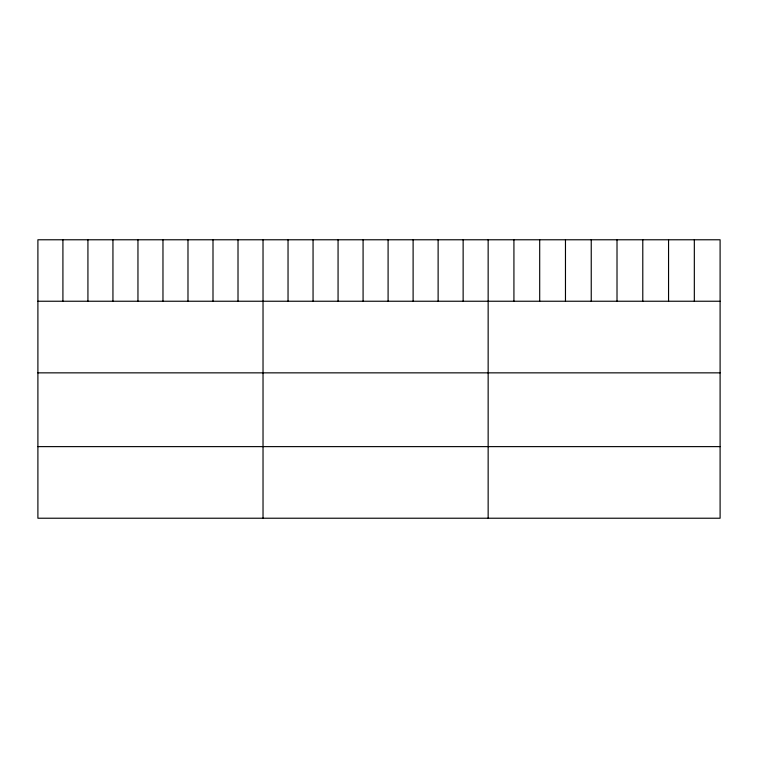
<?xml version="1.0" encoding="UTF-8"?>
<svg xmlns="http://www.w3.org/2000/svg" width="758" height="758" viewBox="0 0 758 758"><rect width="100%" height="100%" fill="white"/><g stroke="black" fill="none" stroke-linecap="round" stroke-linejoin="round"><path stroke-width="1.14" d="M720.1 301.239L720.1 518.226L37.9 518.226L37.9 239.774L720.1 239.774L720.1 301.239L37.9 301.239M37.9 372.851L720.1 372.851M37.9 446.623L720.1 446.623M694.328 239.774L694.328 301.239M668.556 239.774L668.556 301.239M642.784 239.774L642.784 301.239M617.012 239.774L617.012 301.239M591.24 239.774L591.24 301.239M565.468 239.774L565.468 301.239M539.696 239.774L539.696 301.239M513.924 239.774L513.924 301.239M488.152 239.774L488.152 518.226M463.138 239.774L463.138 301.239M438.124 239.774L438.124 301.239M413.11 239.774L413.11 301.239M388.096 239.774L388.096 301.239M363.082 239.774L363.082 301.239M338.068 239.774L338.068 301.239M313.054 239.774L313.054 301.239M288.04 239.774L288.04 301.239M263.026 239.774L263.026 518.226M238.012 239.774L238.012 301.239M212.998 239.774L212.998 301.239M187.984 239.774L187.984 301.239M162.97 239.774L162.97 301.239M137.956 239.774L137.956 301.239M112.942 239.774L112.942 301.239M87.928 239.774L87.928 301.239M62.914 239.774L62.914 301.239"/></g></svg>
